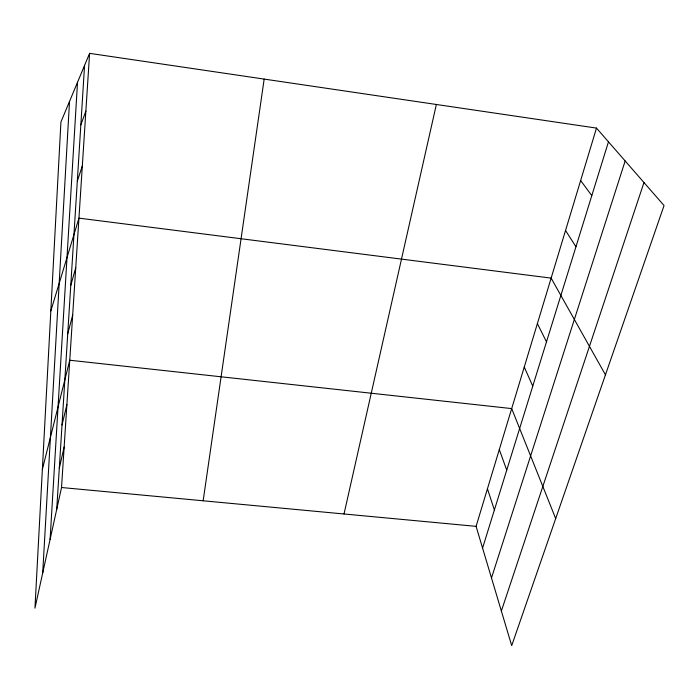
<?xml version="1.0" encoding="UTF-8"?>
<svg xmlns="http://www.w3.org/2000/svg" width="699" height="699" viewBox="0 0 699 699"><rect width="100%" height="100%" fill="white"/><g stroke="black" fill="none" stroke-linecap="round" stroke-linejoin="round"><path stroke-width="1.05" d="M42.709 572.962L69.516 101.425M50.083 539.471L77.519 82.272M56.715 509.361L84.57 65.391M89.603 53.351L60.927 122.01L34.95 608.165L61.529 487.518L89.603 53.351L596.492 128.092L664.05 205.55L511.703 645.649L476.089 526.356L596.492 128.092M203.156 500.781L264.17 79.092M344.022 513.983L436.359 104.483M59.301 468.19L64.151 447.002M62.001 425.062L66.886 404.625M42.359 469.475L69.76 360.23L511.685 408.592L555.688 518.588M67.733 333.773L72.679 315.092M70.765 285.428L75.737 267.787M50.826 310.941L78.943 218.14L551.135 278.115L605.448 374.83M482.572 548.095L608.471 141.827M491.493 577.959L625.159 160.962M77.309 181.163L82.316 165.986M501.366 611.04L643.971 182.535M80.839 124.833L85.863 111.132M61.529 487.518L476.089 526.356M580.642 180.534L591.8 195.606M565.535 230.487L575.959 246.747M537.391 323.576L546.487 341.855M524.259 367.027L532.76 386.154M499.304 449.562L506.731 470.139M487.448 488.784L494.385 509.973"/></g></svg>
